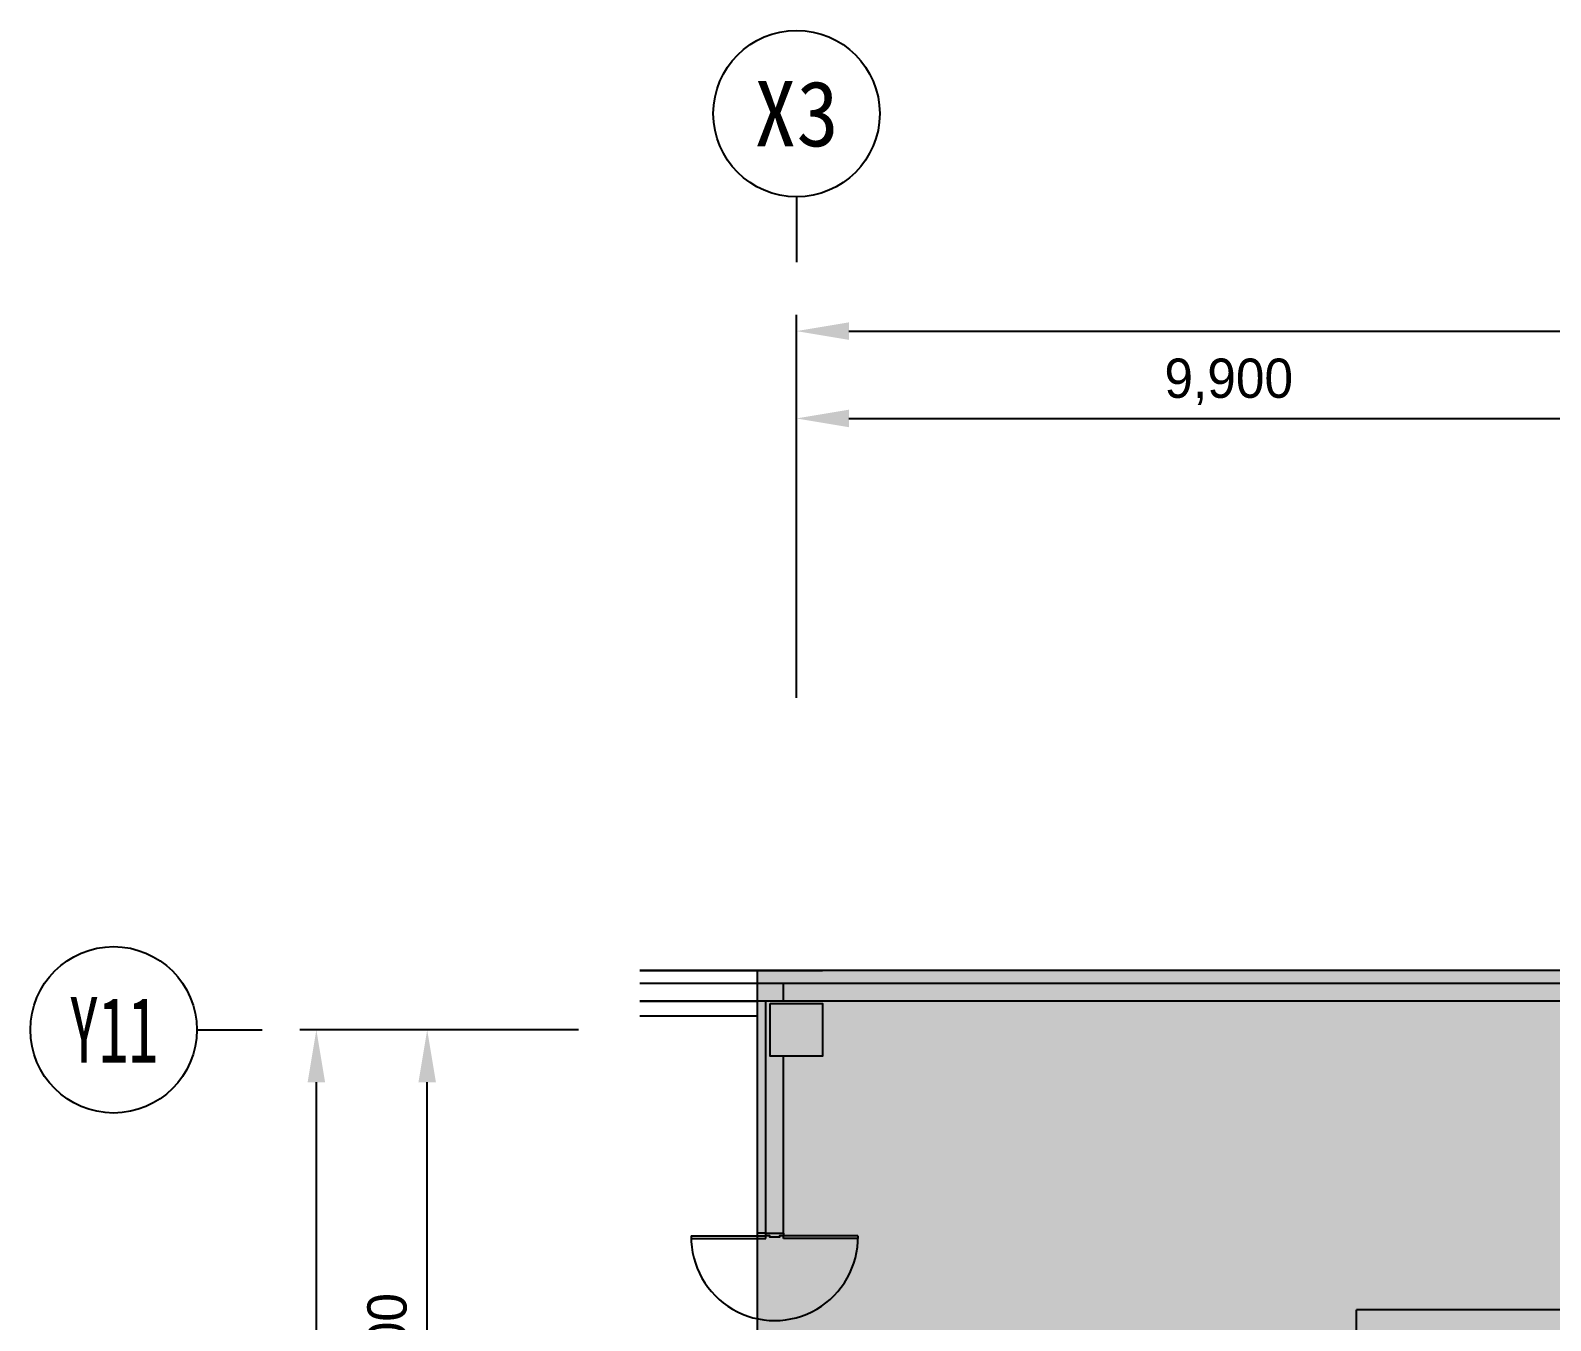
# Model space of a CAD drawing. Header units: millimetres. Extents: x 118559 to 211622, y 1329 to 63037.
# Drawn here: x 118559 to 135965, y 48265 to 63037 of the extents above; entities that cross this region are included whole.
import ezdxf
from ezdxf.enums import TextEntityAlignment as Align

# ---------------------------------------------------------------- set-up
doc = ezdxf.new("R2010")
doc.units = ezdxf.units.MM
doc.header["$LTSCALE"] = 120
for name, color, linetype in [('ARCH', 9, 'Continuous'), ('FIRE-NOTE', 7, 'Continuous'), ('공사제외', 5, 'Continuous')]:
    doc.layers.add(name, color=color, linetype=linetype)
doc.styles.add('돋움', font='')
doc.styles.add('울릉도l', font='')
doc.styles.get('돋움').set_extended_font_data('DotumChe')
doc.styles.get('울릉도l').set_extended_font_data('Dotum')
doc.dimstyles.new('HS-300', dxfattribs={"dimscale": 150, "dimtxt": 3, "dimasz": 4, "dimexe": 1.25, "dimexo": 2, "dimgap": 1, "dimtad": 1, "dimtoh": 1, "dimdec": 0, "dimlunit": 6, "dimtxsty": '울릉도l', "dimcen": 2.5, "dimclrd": 15, "dimclre": 15, "dimadec": 0, "dimazin": 0, "dimtfac": 1, "dimtdec": 0, "dimtmove": 0, "dimatfit": 3, "dimfxl": 0, "dimarcsym": 0})

# ---------------------------------------------------------------- blocks, each defined once
blk = doc.blocks.new('주열마킹$0$')
blk.add_line((0, 5), (0, 0))
blk.add_circle((0, 11.35), 6.35)
at = {"color": 3, "style": '돋움'}
blk.add_attdef('NO', text='', height=5, dxfattribs=at).set_placement((0, 11.35), align=Align.MIDDLE_CENTER)
blk = doc.blocks.new('*D13')
at = {"layer": 'ARCH', "color": 1, "lineweight": -2}
for p, q in [((124833, 51594, 0), (122914, 51594, 0)), ((123102, 44694, 0), (123102, 50994, 0)), ((124833, 44094, 0), (122914, 44094, 0))]:
    blk.add_line(p, q, dxfattribs=at)
at = {"layer": 'ARCH', "color": 1}
for points in [[(123002, 50994, 0), (123202, 50994, 0), (123102, 51594, 0)], [(123002, 44694, 0), (123202, 44694, 0), (123102, 44094, 0)]]:
    blk.add_solid(points, dxfattribs=at)
at = {"layer": 'ARCH', "color": 0, "insert": (122683, 47844, 0), "char_height": 450, "attachment_point": 5, "rotation": 90, "style": '울릉도l'}
blk.add_mtext('7,500', dxfattribs=at)
blk = doc.blocks.new('*U3')
blk.add_line((0, 5), (0, 0))
blk.add_circle((0, 11.35), 6.35)
at = {"color": 3, "style": '돋움'}
blk.add_attdef('NO', text='', height=5, dxfattribs=at).set_placement((0, 11.35), align=Align.MIDDLE_CENTER)
blk = doc.blocks.new('*D14')
at = {"layer": 'ARCH', "color": 1, "lineweight": -2}
for p, q in [((127330, 55394, 0), (127330, 58782, 0)), ((137230, 55394, 0), (137230, 58782, 0)), ((127930, 58594, 0), (136630, 58594, 0))]:
    blk.add_line(p, q, dxfattribs=at)
at = {"layer": 'ARCH', "color": 1}
for points in [[(127930, 58694, 0), (127930, 58494, 0), (127330, 58594, 0)], [(136630, 58694, 0), (136630, 58494, 0), (137230, 58594, 0)]]:
    blk.add_solid(points, dxfattribs=at)
at = {"layer": 'ARCH', "color": 0, "insert": (132280, 59013, 0), "char_height": 450, "attachment_point": 5, "style": '울릉도l'}
blk.add_mtext('9,900', dxfattribs=at)
blk = doc.blocks.new('*D7')
at = {"layer": 'ARCH', "color": 1, "lineweight": -2}
for p, q in [((127330, 55694, 0), (127330, 59782, 0)), ((199430, 55394, 0), (199430, 59782, 0)), ((127930, 59594, 0), (198830, 59594, 0))]:
    blk.add_line(p, q, dxfattribs=at)
at = {"layer": 'ARCH', "color": 1}
for points in [[(127930, 59694, 0), (127930, 59494, 0), (127330, 59594, 0)], [(198830, 59694, 0), (198830, 59494, 0), (199430, 59594, 0)]]:
    blk.add_solid(points, dxfattribs=at)
at = {"layer": 'ARCH', "color": 0, "insert": (163380, 60013, 0), "char_height": 450, "attachment_point": 5, "style": '울릉도l'}
blk.add_mtext('72,100', dxfattribs=at)
blk = doc.blocks.new('*D9')
at = {"layer": 'ARCH', "color": 1, "lineweight": -2}
for p, q in [((123564, 51594, 0), (121645, 51594, 0)), ((121833, 9794, 0), (121833, 50994, 0)), ((123574, 9194, 0), (121645, 9194, 0))]:
    blk.add_line(p, q, dxfattribs=at)
at = {"layer": 'ARCH', "color": 1}
for points in [[(121733, 50994, 0), (121933, 50994, 0), (121833, 51594, 0)], [(121733, 9794, 0), (121933, 9794, 0), (121833, 9194, 0)]]:
    blk.add_solid(points, dxfattribs=at)
at = {"layer": 'ARCH', "color": 0, "insert": (121414, 30394, 0), "char_height": 450, "attachment_point": 5, "rotation": 90, "style": '울릉도l'}
blk.add_mtext('42,400', dxfattribs=at)

msp = doc.modelspace()

# ---------------------------------------------------------------- hatches: boundary and pattern name
at = {"layer": '공사제외', "linetype": 'Continuous'}
msp.add_hatch(color=253, dxfattribs=at).paths.add_polyline_path([(140420.1, 52274.1), (126880, 52274.1), (126880, 28344.3), (140420.1, 28344.3)])

# ---------------------------------------------------------------- linework, layer by layer
at = {"layer": 'ARCH', "color": 9}
for p, q in [((200110.1, 52274.2, 0), (125538.3, 52274.1, 0)), ((200110.1, 52274.2, 0), (125538.3, 52274.1, 0)), ((200110.1, 52274.2, 0), (125538.3, 52274.1, 0)), ((127180.1, 52124.1, 0), (125538.3, 52124.1, 0)), ((127180.1, 52124.1, 0), (125538.3, 52124.1, 0)), ((127180.1, 52124.1, 0), (125538.3, 52124.1, 0)), ((199960.1, 52124.2, 0), (127180.1, 52124.1, 0)), ((199960.1, 52124.2, 0), (127180.1, 52124.1, 0)), ((199960.1, 52124.2, 0), (127180.1, 52124.1, 0)), ((127180.1, 51924.1, 0), (127180.1, 52124.1, 0)), ((127180.1, 51924.1, 0), (127180.1, 52124.1, 0)), ((127180.1, 51924.1, 0), (127180.1, 52124.1, 0)), ((127180.1, 51924.1, 0), (125538.3, 51924.1, 0)), ((125538.3, 51924.1, 0), (126880.7, 51924.1, 0)), ((127180.1, 51924.1, 0), (125538.3, 51924.1, 0)), ((125538.3, 51924.1, 0), (126880.7, 51924.1, 0)), ((127180.1, 51924.1, 0), (125538.3, 51924.1, 0)), ((125538.3, 51924.1, 0), (126880.7, 51924.1, 0)), ((126980.1, 49265.1, 0), (126980.1, 51924.1, 0)), ((126980.1, 49265.1, 0), (126980.1, 51924.1, 0)), ((126980.1, 49265.1, 0), (126980.1, 51924.1, 0)), ((126980.1, 49265.1, 0), (126980.1, 51924.1, 0)), ((126980.1, 49265.1, 0), (126980.1, 51924.1, 0)), ((126980.1, 49265.1, 0), (126980.1, 51924.1, 0)), ((140630.1, 51924.1, 0), (127180.1, 51924.1, 0)), ((140630.1, 51924.1, 0), (127180.1, 51924.1, 0)), ((140630.1, 51924.1, 0), (127180.1, 51924.1, 0)), ((127180.1, 49265.1, 0), (127180.1, 51294.3, 0)), ((127180.1, 49265.1, 0), (127180.1, 51294.3, 0)), ((127180.1, 49265.1, 0), (127180.1, 51294.3, 0)), ((127180.1, 49265.1, 0), (127180.1, 51294.3, 0)), ((127180.1, 49265.1, 0), (127180.1, 51294.3, 0)), ((127180.1, 49265.1, 0), (127180.1, 51294.3, 0)), ((126980.1, 49265.1, 0), (126880, 49265.1, 0)), ((126980.1, 49265.1, 0), (126880, 49265.1, 0)), ((126980.1, 49265.1, 0), (126880, 49265.1, 0)), ((126980.1, 49265.1, 0), (126880, 49265.1, 0)), ((126980.1, 49265.1, 0), (126880, 49265.1, 0)), ((126980.1, 49265.1, 0), (126880, 49265.1, 0)), ((126980.1, 49265.1, 0), (127180.1, 49265.1, 0)), ((126980.1, 49265.1, 0), (127180.1, 49265.1, 0)), ((126980.1, 49265.1, 0), (127180.1, 49265.1, 0)), ((126980.1, 49265.1, 0), (127180.1, 49265.1, 0)), ((126980.1, 49265.1, 0), (127180.1, 49265.1, 0)), ((126980.1, 49265.1, 0), (127180.1, 49265.1, 0)), ((126125.2, 49235.1, 0), (126980.1, 49235.1, 0)), ((126125.2, 49235.1, 0), (126980.1, 49235.1, 0)), ((126125.2, 49235.1, 0), (126980.1, 49235.1, 0)), ((126125.2, 49235.1, 0), (126980.1, 49235.1, 0)), ((126125.2, 49235.1, 0), (126980.1, 49235.1, 0)), ((126125.2, 49235.1, 0), (126980.1, 49235.1, 0)), ((126125.2, 49205.1, 0), (126980.1, 49205.1, 0)), ((126125.2, 49205.1, 0), (126980.1, 49205.1, 0)), ((126125.2, 49205.1, 0), (126980.1, 49205.1, 0)), ((126125.2, 49205.1, 0), (126980.1, 49205.1, 0)), ((126125.2, 49205.1, 0), (126980.1, 49205.1, 0)), ((126125.2, 49205.1, 0), (126980.1, 49205.1, 0)), ((126980.1, 49205.1, 0), (126980.1, 49235.1, 0)), ((126980.1, 49205.1, 0), (126980.1, 49235.1, 0)), ((126980.1, 49205.1, 0), (126980.1, 49235.1, 0)), ((126980.1, 49205.1, 0), (126980.1, 49235.1, 0)), ((126980.1, 49205.1, 0), (126980.1, 49235.1, 0)), ((126980.1, 49205.1, 0), (126980.1, 49235.1, 0)), ((127180.1, 49205.1, 0), (127180.1, 49235.1, 0)), ((128034.9, 49235.1, 0), (127180.1, 49235.1, 0)), ((127180.1, 49205.1, 0), (127180.1, 49235.1, 0)), ((128034.9, 49235.1, 0), (127180.1, 49235.1, 0)), ((127180.1, 49205.1, 0), (127180.1, 49235.1, 0)), ((128034.9, 49235.1, 0), (127180.1, 49235.1, 0)), ((127180.1, 49205.1, 0), (127180.1, 49235.1, 0)), ((128034.9, 49235.1, 0), (127180.1, 49235.1, 0)), ((127180.1, 49205.1, 0), (127180.1, 49235.1, 0)), ((128034.9, 49235.1, 0), (127180.1, 49235.1, 0)), ((127180.1, 49205.1, 0), (127180.1, 49235.1, 0)), ((128034.9, 49235.1, 0), (127180.1, 49235.1, 0)), ((128034.9, 49205.1, 0), (127180.1, 49205.1, 0)), ((128034.9, 49205.1, 0), (127180.1, 49205.1, 0)), ((128034.9, 49205.1, 0), (127180.1, 49205.1, 0)), ((128034.9, 49205.1, 0), (127180.1, 49205.1, 0)), ((128034.9, 49205.1, 0), (127180.1, 49205.1, 0)), ((128034.9, 49205.1, 0), (127180.1, 49205.1, 0))]:
    msp.add_line(p, q, dxfattribs=at)
at = {"layer": 'ARCH', "color": 9, "elevation": 0}
for points in [[(125538.3, 52274.1), (127630.1, 52274.1)], [(125538.3, 52274.1), (127630.1, 52274.1)], [(125538.3, 52274.1), (127630.1, 52274.1)], [(126880, 51924.1), (126880, 49265.1)], [(126880, 51924.1), (126880, 49265.1)], [(126880, 51924.1), (126880, 49265.1)], [(126880, 51924.1), (126880, 49265.1)], [(126880, 51924.1), (126880, 49265.1)], [(126880, 51924.1), (126880, 49265.1)], [(126880.1, 51749.1), (125538.3, 51749.1)], [(126880.1, 51749.1), (125538.3, 51749.1)], [(126880.1, 51749.1), (125538.3, 51749.1)]]:
    msp.add_lwpolyline(points, dxfattribs=at)
for points in [[(127030.1, 51894.2), (127630.1, 51894.2), (127630.1, 51294.2), (127030.1, 51294.2)], [(127030.1, 51894.2), (127630.1, 51894.2), (127630.1, 51294.2), (127030.1, 51294.2)], [(127030.1, 51894.2), (127630.1, 51894.2), (127630.1, 51294.2), (127030.1, 51294.2)], [(127030.1, 51894.2), (127630.1, 51894.2), (127630.1, 51294.2), (127030.1, 51294.2)], [(127030.1, 51894.2), (127630.1, 51894.2), (127630.1, 51294.2), (127030.1, 51294.2)], [(127030.1, 51894.2), (127630.1, 51894.2), (127630.1, 51294.2), (127030.1, 51294.2)], [(127030.1, 51894.2), (127630.1, 51894.2), (127630.1, 51294.2), (127030.1, 51294.2)], [(127030.1, 51894.2), (127630.1, 51894.2), (127630.1, 51294.2), (127030.1, 51294.2)], [(127030.1, 51894.2), (127630.1, 51894.2), (127630.1, 51294.2), (127030.1, 51294.2)], [(126980.1, 49265.1), (127180.1, 49265.1), (127180.1, 49235.1), (127135.1, 49235.1), (127135.1, 49220.1), (127025.1, 49220.1), (127025.1, 49235.1), (126980.1, 49235.1)], [(126980.1, 49265.1), (127180.1, 49265.1), (127180.1, 49235.1), (127135.1, 49235.1), (127135.1, 49220.1), (127025.1, 49220.1), (127025.1, 49235.1), (126980.1, 49235.1)], [(126980.1, 49265.1), (127180.1, 49265.1), (127180.1, 49235.1), (127135.1, 49235.1), (127135.1, 49220.1), (127025.1, 49220.1), (127025.1, 49235.1), (126980.1, 49235.1)], [(126980.1, 49265.1), (127180.1, 49265.1), (127180.1, 49235.1), (127135.1, 49235.1), (127135.1, 49220.1), (127025.1, 49220.1), (127025.1, 49235.1), (126980.1, 49235.1)], [(126980.1, 49265.1), (127180.1, 49265.1), (127180.1, 49235.1), (127135.1, 49235.1), (127135.1, 49220.1), (127025.1, 49220.1), (127025.1, 49235.1), (126980.1, 49235.1)], [(126980.1, 49265.1), (127180.1, 49265.1), (127180.1, 49235.1), (127135.1, 49235.1), (127135.1, 49220.1), (127025.1, 49220.1), (127025.1, 49235.1), (126980.1, 49235.1)]]:
    msp.add_lwpolyline(points, close=True, dxfattribs=at)
at = {"layer": 'ARCH', "color": 9}
msp.add_arc((127080.1, 49220.1, 0), 955, 179.10005, 0.89995, dxfattribs=at)
msp.add_arc((127080.1, 49220.1, 0), 955, 179.10005, 0.89995, dxfattribs=at)
msp.add_arc((127080.1, 49220.1, 0), 955, 179.10005, 0.89995, dxfattribs=at)
msp.add_arc((127080.1, 49220.1, 0), 955, 179.10005, 0.89995, dxfattribs=at)
msp.add_arc((127080.1, 49220.1, 0), 955, 179.10005, 0.89995, dxfattribs=at)
msp.add_arc((127080.1, 49220.1, 0), 955, 179.10005, 0.89995, dxfattribs=at)
at = {"layer": 'FIRE-NOTE', "color": 6, "ltscale": 2}
for p in [(141189.2, 48388.6, 0), (133741.6, 47426.4)]:
    msp.add_line(p, (133741.6, 48388.6, 0), dxfattribs=at)
at = {"layer": '공사제외', "linetype": 'Continuous', "elevation": 0}
msp.add_lwpolyline([(140420.1, 52274.1), (126880, 52274.1), (126880, 28344.3), (140420.1, 28344.3)], close=True, dxfattribs=at)

# ---------------------------------------------------------------- block references
at = {"layer": 'ARCH', "color": 9, "xscale": 150, "yscale": 150, "zscale": 150}
msp.add_blockref('*U3', (127330.9, 60381.8, 0), dxfattribs=at).add_auto_attribs({'NO': 'X3'})
at = {"layer": 'ARCH', "color": 9}
ref = msp.add_blockref('주열마킹$0$', (121213.7, 51594.2, 0), dxfattribs=dict(at, xscale=150, yscale=150, zscale=150, rotation=90))
ref.add_attrib('NO', 'Y11', dxfattribs={"layer": '0', "color": 3, "height": 750, "style": '돋움', "width": 0.7}).set_placement((119511.2, 51594.2, 0), align=Align.MIDDLE_CENTER)
ref = msp.add_blockref('주열마킹$0$', (121213.7, 51594.2, 0), dxfattribs=dict(at, xscale=150, yscale=150, zscale=150, rotation=90))
ref.add_attrib('NO', 'Y11', dxfattribs={"layer": '0', "color": 3, "height": 750, "style": '돋움', "width": 0.7}).set_placement((119511.2, 51594.2, 0), align=Align.MIDDLE_CENTER)

# ---------------------------------------------------------------- dimensions: what is measured, and where the dimension line sits
for base, p1, p2, picture, middle in [((199430.1, 59594.2, 0), (127330.1, 55394.2, 0), (199430.1, 55094.2, 0), '*D7', (163380.1, 60012.9, 0)), ((137230.1, 58594.2, 0), (127330.1, 55094.2, 0), (137230.1, 55094.2, 0), '*D14', (132280.1, 59012.9, 0))]:
    dim = msp.add_linear_dim(base=base, p1=p1, p2=p2, dimstyle='HS-300', override={"dimclrd": 1, "dimclre": 1, "dimtmove": 1}, dxfattribs=at)
    dim.commit()
    dim.dimension.update_dxf_attribs({"geometry": picture, "text_midpoint": middle})
for base, p1, p2, picture, middle in [((121833, 51594.2, 0), (123873.7, 9194.2, 0), (123864.1, 51594.2, 0), '*D9', (121414.3, 30394.2, 0)), ((123101.9, 51594.2, 0), (125133.1, 44094.2, 0), (125133.1, 51594.2, 0), '*D13', (122683.2, 47844.2, 0))]:
    dim = msp.add_linear_dim(base=base, p1=p1, p2=p2, angle=90, dimstyle='HS-300', override={"dimclrd": 1, "dimclre": 1, "dimtmove": 1}, dxfattribs=at)
    dim.commit()
    dim.dimension.update_dxf_attribs({"geometry": picture, "text_midpoint": middle})

doc.saveas('drawing.dxf')
